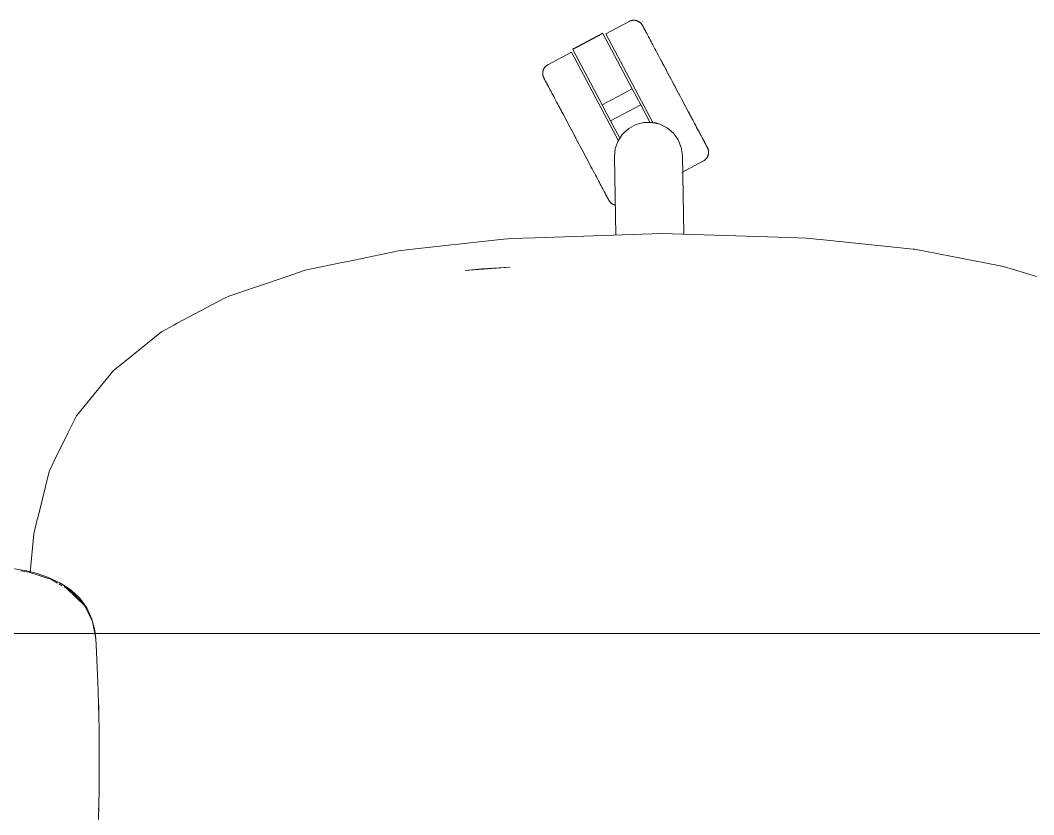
# Model space of a CAD drawing. Header units: millimetres. Extents: x 155927 to 295199, y -4084 to 97293.
# Drawn here: x 229405.4 to 229822.6, y 19718.3 to 20045.2 of the extents above; entities that cross this region are included whole.
import ezdxf

# ---------------------------------------------------------------- set-up
doc = ezdxf.new("R2010")
doc.units = ezdxf.units.MM
doc.header["$MEASUREMENT"] = 0
doc.layers.add('G-IMPT', color=8, linetype='CONTINUOUS', lineweight=9)
doc.layers.add('I-FURN', color=8, linetype='CONTINUOUS', lineweight=9)

msp = doc.modelspace()

# ---------------------------------------------------------------- linework, layer by layer
at = {"layer": 'G-IMPT'}
for p, q in [((229617.37, 19955.73), (229669.56, 19957.44)), ((229669.56, 19957.44), (229721.72, 19955.82)), ((229603.06, 19954.93), (229565.62, 19950.8)), ((229603.06, 19954.93), (229607.43, 19955.41)), ((229617.37, 19955.73), (229607.43, 19955.41)), ((229721.72, 19955.82), (229728.98, 19955.59)), ((229736.05, 19954.86), (229728.98, 19955.59)), ((229773.04, 19951.04), (229736.05, 19954.86)), ((229540.26, 19945.96), (229561.2, 19950.31)), ((229561.2, 19950.31), (229565.62, 19950.8)), ((229773.04, 19951.04), (229773.5, 19950.95)), ((229798.88, 19946.08), (229773.5, 19950.95)), ((229536.57, 19945.2), (229522.75, 19942.33)), ((229540.26, 19945.96), (229536.57, 19945.2)), ((229798.88, 19946.08), (229802.54, 19945.38)), ((229810.15, 19943.92), (229802.54, 19945.38)), ((229515.32, 19939.81), (229522.75, 19942.33)), ((229606.9, 19943.53), (229588.62, 19942.28)), ((229588.62, 19942.28), (229595.56, 19942.89)), ((229606.9, 19943.53), (229595.56, 19942.89)), ((229823.75, 19939.73), (229810.15, 19943.92)), ((229515.32, 19939.81), (229491.23, 19931.66)), ((229470.06, 19920.49), (229489.57, 19930.79)), ((229489.57, 19930.79), (229491.23, 19931.66)), ((229463.55, 19917.05), (229468.68, 19919.76)), ((229470.06, 19920.49), (229468.68, 19919.76)), ((229463.55, 19917.05), (229448.42, 19904.85)), ((229443.76, 19901.09), (229448.42, 19904.85)), ((229431.59, 19886.14), (229443.76, 19901.09)), ((229428.61, 19882.49), (229425.08, 19875.32)), ((229431.59, 19886.14), (229428.61, 19882.49)), ((229419.44, 19863.85), (229425.08, 19875.32)), ((229419.44, 19863.85), (229417.29, 19859.49)), ((229417.29, 19859.49), (229412.89, 19841.55)), ((229412.89, 19841.55), (229412.31, 19839.18)), ((229411.01, 19833.89), (229412.31, 19839.18)), ((229409.57, 19818.01), (229411.01, 19833.89)), ((229408.1, 19818.69), (229401.34, 19819.81)), ((229405.65, 19818.6), (229408.94, 19818.14)), ((229412.03, 19817.71), (229408.1, 19818.69)), ((229408.94, 19818.14), (229418.34, 19815.11)), ((229412.03, 19817.71), (229417.12, 19815.97)), ((229417.12, 19815.97), (229421.76, 19813.77)), ((229418.34, 19815.11), (229420.79, 19813.64)), ((229421.26, 19813.36), (229422.7, 19812.5)), ((229421.76, 19813.77), (229423.13, 19812.96)), ((229426.58, 19810.52), (229423.13, 19812.96)), ((229423.49, 19812.03), (229426.64, 19810.15)), ((229424.55, 19811.34), (229426.02, 19810.06)), ((229424.55, 19811.34), (229431.94, 19804.44)), ((229426.18, 19809.93), (229429.71, 19806.85)), ((229429.63, 19807.65), (229426.58, 19810.52)), ((229426.64, 19810.15), (229431.94, 19804.44)), ((229429.63, 19807.65), (229430.76, 19806.33)), ((229431.94, 19804.44), (229429.71, 19806.85)), ((229432.97, 19803.11), (229430.76, 19806.33)), ((229433.05, 19802.2), (229431.94, 19804.44)), ((229432.97, 19803.11), (229434.95, 19798.78)), ((229433.05, 19802.2), (229435.15, 19797.94)), ((229436.02, 19794.83), (229434.95, 19798.78)), ((229435.15, 19797.94), (229436.09, 19792.9)), ((229436.26, 19792.9), (229436.02, 19794.83)), ((229436.09, 19792.9), (229436.52, 19790.6)), ((229436.52, 19790.82), (229436.26, 19792.9)), ((229436.8, 19785.16), (229436.52, 19790.82)), ((229436.8, 19785.16), (229437.42, 19772.6)), ((229437.54, 19769.05), (229437.42, 19772.6)), ((229437.92, 19753.38), (229437.54, 19769.05)), ((229437.63, 19765.01), (229437.74, 19762.33)), ((229437.75, 19760.11), (229437.74, 19762.33)), ((229437.92, 19753.38), (229437.97, 19748.87)), ((229437.97, 19748.87), (229437.97, 19734.16)), ((229437.89, 19728.69), (229437.97, 19734.16)), ((229437.89, 19728.69), (229437.6, 19716.38)), ((229437.76, 19721.91), (229437.76, 19723.99)), ((229437.68, 19720.25), (229437.76, 19721.91))]:
    msp.add_line(p, q, dxfattribs=at)
at = {"layer": 'I-FURN'}
for p, q in [((229656.42, 20044.84), (229656.57, 20044.9)), ((229656.57, 20044.9), (229656.72, 20044.96)), ((229656.72, 20044.96), (229656.87, 20045)), ((229656.87, 20045), (229657.03, 20045.05)), ((229657.03, 20045.05), (229657.18, 20045.08)), ((229657.18, 20045.08), (229657.34, 20045.11)), ((229657.34, 20045.11), (229657.5, 20045.14)), ((229657.5, 20045.14), (229657.66, 20045.16)), ((229657.66, 20045.16), (229657.82, 20045.17)), ((229657.82, 20045.17), (229657.98, 20045.17)), ((229657.98, 20045.17), (229658.14, 20045.17)), ((229658.14, 20045.17), (229658.31, 20045.16)), ((229658.31, 20045.16), (229658.47, 20045.15)), ((229658.47, 20045.15), (229658.63, 20045.13)), ((229658.63, 20045.13), (229658.78, 20045.1)), ((229658.78, 20045.1), (229658.94, 20045.06)), ((229658.94, 20045.06), (229659.1, 20045.02)), ((229659.1, 20045.02), (229659.25, 20044.98)), ((229659.25, 20044.98), (229659.41, 20044.92)), ((229659.41, 20044.92), (229659.56, 20044.87)), ((229659.56, 20044.87), (229659.7, 20044.8)), ((229656.13, 20044.7), (229646.44, 20039.55)), ((229656.13, 20044.7), (229656.27, 20044.77)), ((229656.27, 20044.77), (229656.42, 20044.84)), ((229659.7, 20044.8), (229659.85, 20044.73)), ((229659.85, 20044.73), (229659.99, 20044.66)), ((229659.99, 20044.66), (229660.13, 20044.57)), ((229660.13, 20044.57), (229660.27, 20044.49)), ((229660.27, 20044.49), (229660.4, 20044.39)), ((229660.4, 20044.39), (229660.53, 20044.3)), ((229660.53, 20044.3), (229660.65, 20044.19)), ((229660.65, 20044.19), (229660.77, 20044.09)), ((229660.77, 20044.09), (229660.89, 20043.97)), ((229660.89, 20043.97), (229661, 20043.86)), ((229661, 20043.86), (229661.1, 20043.74)), ((229661.1, 20043.74), (229661.2, 20043.61)), ((229661.2, 20043.61), (229661.3, 20043.48)), ((229661.3, 20043.48), (229661.39, 20043.35)), ((229661.39, 20043.35), (229661.48, 20043.21)), ((229661.48, 20043.21), (229661.56, 20043.07)), ((229661.56, 20043.07), (229661.58, 20043.03)), ((229661.58, 20043.03), (229661.59, 20043.01)), ((229661.6, 20042.99), (229661.58, 20043.03)), ((229661.58, 20043.03), (229661.58, 20043.03)), ((229661.59, 20043.01), (229661.62, 20042.95)), ((229661.65, 20042.9), (229661.6, 20042.99)), ((229661.62, 20042.95), (229661.67, 20042.85)), ((229661.71, 20042.78), (229661.65, 20042.9)), ((229661.67, 20042.85), (229661.75, 20042.71)), ((229661.8, 20042.62), (229661.71, 20042.78)), ((229661.75, 20042.71), (229661.84, 20042.53)), ((229661.9, 20042.42), (229661.8, 20042.62)), ((229661.84, 20042.53), (229661.96, 20042.31)), ((229662.03, 20042.18), (229661.9, 20042.42)), ((229661.96, 20042.31), (229662.1, 20042.05)), ((229662.18, 20041.9), (229662.03, 20042.18)), ((229662.1, 20042.05), (229662.26, 20041.76)), ((229662.35, 20041.58), (229662.18, 20041.9)), ((229662.26, 20041.76), (229662.43, 20041.42)), ((229662.54, 20041.22), (229662.35, 20041.58)), ((229662.43, 20041.42), (229662.63, 20041.05)), ((229662.75, 20040.83), (229662.54, 20041.22)), ((229662.63, 20041.05), (229662.85, 20040.64)), ((229662.98, 20040.4), (229662.75, 20040.83)), ((229645.12, 20039.9), (229632.76, 20033.33)), ((229632.85, 20033.16), (229645.21, 20039.73)), ((229645.21, 20039.73), (229657.28, 20017.02)), ((229646.44, 20039.55), (229665.96, 20002.83)), ((229662.85, 20040.64), (229663.09, 20040.19)), ((229663.22, 20039.94), (229662.98, 20040.4)), ((229663.09, 20040.19), (229663.34, 20039.71)), ((229663.49, 20039.44), (229663.22, 20039.94)), ((229663.34, 20039.71), (229663.62, 20039.19)), ((229663.77, 20038.9), (229663.49, 20039.44)), ((229663.62, 20039.19), (229663.91, 20038.64)), ((229664.08, 20038.33), (229663.77, 20038.9)), ((229663.91, 20038.64), (229664.22, 20038.06)), ((229664.4, 20037.73), (229664.08, 20038.33)), ((229664.73, 20037.1), (229664.4, 20037.73)), ((229665.09, 20036.43), (229664.73, 20037.1)), ((229644.92, 20010.45), (229632.85, 20033.16)), ((229665.46, 20035.74), (229665.09, 20036.43)), ((229665.84, 20035.02), (229665.46, 20035.74)), ((229666.24, 20034.27), (229665.84, 20035.02)), ((229666.65, 20033.49), (229666.24, 20034.27)), ((229667.08, 20032.69), (229666.65, 20033.49)), ((229667.52, 20031.86), (229667.08, 20032.69)), ((229632.31, 20032.04), (229622.63, 20026.89)), ((229632.31, 20032.04), (229651.85, 19995.29)), ((229667.97, 20031.02), (229667.52, 20031.86)), ((229668.43, 20030.15), (229667.97, 20031.02)), ((229668.9, 20029.26), (229668.43, 20030.15)), ((229669.38, 20028.36), (229668.9, 20029.26)), ((229669.12, 20028.85), (229669.61, 20027.93)), ((229669.87, 20027.43), (229669.38, 20028.36)), ((229620.54, 20023.94), (229620.56, 20024.1)), ((229620.56, 20024.1), (229620.6, 20024.25)), ((229620.6, 20024.25), (229620.64, 20024.41)), ((229620.64, 20024.41), (229620.68, 20024.56)), ((229620.68, 20024.56), (229620.74, 20024.72)), ((229620.74, 20024.72), (229620.79, 20024.87)), ((229620.79, 20024.87), (229620.86, 20025.01)), ((229620.86, 20025.01), (229620.93, 20025.16)), ((229620.93, 20025.16), (229621.01, 20025.3)), ((229621.01, 20025.3), (229621.09, 20025.44)), ((229621.09, 20025.44), (229621.17, 20025.58)), ((229621.17, 20025.58), (229621.27, 20025.71)), ((229621.27, 20025.71), (229621.36, 20025.84)), ((229621.36, 20025.84), (229621.47, 20025.96)), ((229621.47, 20025.96), (229621.57, 20026.08)), ((229621.57, 20026.08), (229621.69, 20026.2)), ((229621.69, 20026.2), (229621.8, 20026.31)), ((229621.8, 20026.31), (229621.93, 20026.41)), ((229621.93, 20026.41), (229622.05, 20026.51)), ((229622.05, 20026.51), (229622.18, 20026.61)), ((229622.18, 20026.61), (229622.31, 20026.7)), ((229622.31, 20026.7), (229622.45, 20026.79)), ((229622.45, 20026.79), (229622.59, 20026.87)), ((229622.59, 20026.87), (229622.63, 20026.89)), ((229669.61, 20027.93), (229670.1, 20027)), ((229670.37, 20026.5), (229669.87, 20027.43)), ((229670.1, 20027), (229670.6, 20026.06)), ((229670.88, 20025.54), (229670.37, 20026.5)), ((229670.6, 20026.06), (229671.11, 20025.1)), ((229671.39, 20024.58), (229670.88, 20025.54)), ((229671.11, 20025.1), (229671.63, 20024.13)), ((229671.91, 20023.61), (229671.39, 20024.58)), ((229671.63, 20024.13), (229672.15, 20023.16)), ((229620.49, 20023.46), (229620.5, 20023.62)), ((229620.49, 20023.29), (229620.49, 20023.46)), ((229620.49, 20023.13), (229620.49, 20023.29)), ((229620.51, 20022.97), (229620.49, 20023.13)), ((229620.5, 20023.62), (229620.51, 20023.78)), ((229620.51, 20023.78), (229620.54, 20023.94)), ((229620.52, 20022.81), (229620.51, 20022.97)), ((229620.55, 20022.65), (229620.52, 20022.81)), ((229620.58, 20022.49), (229620.55, 20022.65)), ((229620.61, 20022.34), (229620.58, 20022.49)), ((229620.66, 20022.18), (229620.61, 20022.34)), ((229620.71, 20022.03), (229620.66, 20022.18)), ((229620.76, 20021.88), (229620.71, 20022.03)), ((229620.82, 20021.73), (229620.76, 20021.88)), ((229620.89, 20021.58), (229620.82, 20021.73)), ((229620.96, 20021.44), (229620.89, 20021.58)), ((229620.96, 20021.43), (229620.96, 20021.44)), ((229620.96, 20021.44), (229620.97, 20021.42)), ((229620.99, 20021.39), (229620.96, 20021.43)), ((229620.97, 20021.42), (229621, 20021.36)), ((229621.03, 20021.31), (229620.99, 20021.39)), ((229621, 20021.36), (229621.06, 20021.26)), ((229621.1, 20021.19), (229621.03, 20021.31)), ((229621.06, 20021.26), (229621.13, 20021.12)), ((229621.18, 20021.02), (229621.1, 20021.19)), ((229621.13, 20021.12), (229621.23, 20020.94)), ((229621.29, 20020.82), (229621.18, 20021.02)), ((229621.23, 20020.94), (229621.34, 20020.72)), ((229621.42, 20020.58), (229621.29, 20020.82)), ((229621.34, 20020.72), (229621.48, 20020.46)), ((229621.56, 20020.3), (229621.42, 20020.58)), ((229621.48, 20020.46), (229621.64, 20020.16)), ((229621.73, 20019.98), (229621.56, 20020.3)), ((229621.64, 20020.16), (229621.82, 20019.83)), ((229621.92, 20019.63), (229621.73, 20019.98)), ((229621.82, 20019.83), (229622.02, 20019.45)), ((229672.43, 20022.62), (229671.91, 20023.61)), ((229672.15, 20023.16), (229672.67, 20022.17)), ((229672.96, 20021.63), (229672.43, 20022.62)), ((229672.67, 20022.17), (229673.2, 20021.17)), ((229673.49, 20020.64), (229672.96, 20021.63)), ((229673.2, 20021.17), (229673.73, 20020.17)), ((229674.02, 20019.63), (229673.49, 20020.64)), ((229673.73, 20020.17), (229674.26, 20019.17)), ((229622.13, 20019.24), (229621.92, 20019.63)), ((229622.02, 20019.45), (229622.23, 20019.04)), ((229622.36, 20018.81), (229622.13, 20019.24)), ((229622.23, 20019.04), (229622.47, 20018.6)), ((229622.61, 20018.34), (229622.36, 20018.81)), ((229622.47, 20018.6), (229622.73, 20018.11)), ((229622.87, 20017.84), (229622.61, 20018.34)), ((229622.73, 20018.11), (229623, 20017.6)), ((229623.16, 20017.3), (229622.87, 20017.84)), ((229623, 20017.6), (229623.3, 20017.05)), ((229623.46, 20016.74), (229623.16, 20017.3)), ((229623.3, 20017.05), (229623.61, 20016.46)), ((229623.61, 20016.46), (229623.93, 20015.85)), ((229623.93, 20015.85), (229624.28, 20015.2)), ((229644.92, 20010.45), (229657.28, 20017.02)), ((229657.28, 20017.02), (229660.82, 20010.38)), ((229674.55, 20018.63), (229674.02, 20019.63)), ((229674.26, 20019.17), (229674.8, 20018.17)), ((229675.09, 20017.62), (229674.55, 20018.63)), ((229674.8, 20018.17), (229675.33, 20017.16)), ((229675.62, 20016.62), (229675.09, 20017.62)), ((229675.33, 20017.16), (229675.87, 20016.16)), ((229676.15, 20015.62), (229675.62, 20016.62)), ((229675.87, 20016.16), (229676.4, 20015.16)), ((229624.28, 20015.2), (229624.64, 20014.52)), ((229624.64, 20014.52), (229625.02, 20013.81)), ((229625.02, 20013.81), (229625.41, 20013.08)), ((229625.41, 20013.08), (229625.81, 20012.32)), ((229625.81, 20012.32), (229626.23, 20011.53)), ((229626.23, 20011.53), (229626.66, 20010.72)), ((229676.69, 20014.62), (229676.15, 20015.62)), ((229676.4, 20015.16), (229676.93, 20014.16)), ((229677.21, 20013.62), (229676.69, 20014.62)), ((229676.93, 20014.16), (229677.46, 20013.17)), ((229677.74, 20012.64), (229677.21, 20013.62)), ((229677.46, 20013.17), (229677.98, 20012.18)), ((229678.26, 20011.66), (229677.74, 20012.64)), ((229677.98, 20012.18), (229678.5, 20011.21)), ((229678.77, 20010.69), (229678.26, 20011.66)), ((229626.66, 20010.72), (229627.11, 20009.88)), ((229627.35, 20009.42), (229626.9, 20010.27)), ((229627.11, 20009.88), (229627.56, 20009.02)), ((229627.81, 20008.55), (229627.35, 20009.42)), ((229627.56, 20009.02), (229628.03, 20008.15)), ((229628.28, 20007.67), (229627.81, 20008.55)), ((229628.03, 20008.15), (229628.5, 20007.25)), ((229628.77, 20006.76), (229628.28, 20007.67)), ((229648.45, 20003.81), (229644.92, 20010.45)), ((229648.45, 20003.81), (229660.82, 20010.38)), ((229660.82, 20010.38), (229664.61, 20003.24)), ((229678.5, 20011.21), (229679.01, 20010.25)), ((229679.28, 20009.73), (229678.77, 20010.69)), ((229679.01, 20010.25), (229679.52, 20009.29)), ((229679.79, 20008.79), (229679.28, 20009.73)), ((229679.52, 20009.29), (229680.01, 20008.36)), ((229680.28, 20007.86), (229679.79, 20008.79)), ((229680.01, 20008.36), (229680.5, 20007.43)), ((229680.77, 20006.94), (229680.28, 20007.86)), ((229680.5, 20007.43), (229680.99, 20006.53)), ((229628.5, 20007.25), (229628.99, 20006.34)), ((229629.26, 20005.84), (229628.77, 20006.76)), ((229628.99, 20006.34), (229629.48, 20005.41)), ((229629.75, 20004.9), (229629.26, 20005.84)), ((229629.48, 20005.41), (229629.99, 20004.46)), ((229630.26, 20003.95), (229629.75, 20004.9)), ((229629.99, 20004.46), (229630.5, 20003.51)), ((229630.77, 20002.99), (229630.26, 20003.95)), ((229630.5, 20003.51), (229631.01, 20002.54)), ((229652.25, 19996.67), (229648.45, 20003.81)), ((229662.1, 20003.11), (229665.47, 20003.17)), ((229665.47, 20003.17), (229668.76, 20002.42)), ((229681.24, 20006.05), (229680.77, 20006.94)), ((229680.99, 20006.53), (229681.46, 20005.64)), ((229681.71, 20005.17), (229681.24, 20006.05)), ((229681.46, 20005.64), (229681.92, 20004.77)), ((229682.16, 20004.31), (229681.71, 20005.17)), ((229681.92, 20004.77), (229682.37, 20003.93)), ((229682.61, 20003.48), (229682.16, 20004.31)), ((229683.04, 20002.67), (229682.61, 20003.48)), ((229631.29, 20002.01), (229630.77, 20002.99)), ((229631.01, 20002.54), (229631.53, 20001.56)), ((229631.81, 20001.03), (229631.29, 20002.01)), ((229631.53, 20001.56), (229632.06, 20000.57)), ((229632.34, 20000.04), (229631.81, 20001.03)), ((229632.06, 20000.57), (229632.58, 19999.58)), ((229632.87, 19999.04), (229632.34, 20000.04)), ((229632.58, 19999.58), (229633.12, 19998.58)), ((229633.4, 19998.04), (229632.87, 19999.04)), ((229653.39, 19998.35), (229655.88, 20000.63)), ((229655.88, 20000.63), (229658.84, 20002.25)), ((229658.84, 20002.25), (229662.1, 20003.11)), ((229668.76, 20002.42), (229671.77, 20000.9)), ((229671.77, 20000.9), (229674.34, 19998.71)), ((229683.46, 20001.88), (229683.04, 20002.67)), ((229683.86, 20001.12), (229683.46, 20001.88)), ((229684.25, 20000.38), (229683.86, 20001.12)), ((229684.63, 19999.68), (229684.25, 20000.38)), ((229684.99, 19999), (229684.63, 19999.68)), ((229685.34, 19998.35), (229684.99, 19999)), ((229633.12, 19998.58), (229633.65, 19997.58)), ((229633.94, 19997.03), (229633.4, 19998.04)), ((229633.65, 19997.58), (229634.18, 19996.57)), ((229634.47, 19996.03), (229633.94, 19997.03)), ((229634.18, 19996.57), (229634.72, 19995.57)), ((229635.01, 19995.02), (229634.47, 19996.03)), ((229634.72, 19995.57), (229635.25, 19994.56)), ((229635.54, 19994.02), (229635.01, 19995.02)), ((229650.38, 19992.36), (229651.53, 19995.54)), ((229651.53, 19995.54), (229653.39, 19998.35)), ((229674.34, 19998.71), (229676.3, 19995.97)), ((229676.3, 19995.97), (229677.55, 19992.84)), ((229685.66, 19997.73), (229685.34, 19998.35)), ((229685.97, 19997.15), (229685.66, 19997.73)), ((229685.81, 19997.46), (229686.11, 19996.89)), ((229686.27, 19996.6), (229685.97, 19997.15)), ((229686.11, 19996.89), (229686.4, 19996.36)), ((229686.54, 19996.08), (229686.27, 19996.6)), ((229686.4, 19996.36), (229686.66, 19995.85)), ((229686.8, 19995.6), (229686.54, 19996.08)), ((229686.66, 19995.85), (229686.91, 19995.39)), ((229687.04, 19995.15), (229686.8, 19995.6)), ((229686.91, 19995.39), (229687.14, 19994.96)), ((229687.25, 19994.74), (229687.04, 19995.15)), ((229687.14, 19994.96), (229687.35, 19994.57)), ((229635.25, 19994.56), (229635.78, 19993.56)), ((229636.07, 19993.02), (229635.54, 19994.02)), ((229635.78, 19993.56), (229636.31, 19992.56)), ((229636.6, 19992.03), (229636.07, 19993.02)), ((229636.31, 19992.56), (229636.84, 19991.57)), ((229637.12, 19991.04), (229636.6, 19992.03)), ((229636.84, 19991.57), (229637.36, 19990.59)), ((229637.64, 19990.06), (229637.12, 19991.04)), ((229650.04, 19989.01), (229650.38, 19992.36)), ((229677.55, 19992.84), (229678.02, 19989.5)), ((229687.45, 19994.37), (229687.25, 19994.74)), ((229687.35, 19994.57), (229687.54, 19994.21)), ((229687.63, 19994.03), (229687.45, 19994.37)), ((229687.54, 19994.21), (229687.71, 19993.89)), ((229687.79, 19993.74), (229687.63, 19994.03)), ((229687.71, 19993.89), (229687.85, 19993.61)), ((229687.93, 19993.48), (229687.79, 19993.74)), ((229687.85, 19993.61), (229687.98, 19993.37)), ((229688.04, 19993.26), (229687.93, 19993.48)), ((229687.98, 19993.37), (229688.09, 19993.17)), ((229688.14, 19993.08), (229688.04, 19993.26)), ((229688.09, 19993.17), (229688.17, 19993.01)), ((229688.21, 19992.94), (229688.14, 19993.08)), ((229688.17, 19993.01), (229688.24, 19992.89)), ((229688.27, 19992.84), (229688.21, 19992.94)), ((229688.24, 19992.89), (229688.28, 19992.81)), ((229688.3, 19992.78), (229688.27, 19992.84)), ((229688.28, 19992.81), (229688.31, 19992.76)), ((229688.31, 19992.76), (229688.3, 19992.78)), ((229688.31, 19992.76), (229688.38, 19992.61)), ((229688.31, 19992.76), (229688.31, 19992.76)), ((229688.38, 19992.61), (229688.45, 19992.47)), ((229688.45, 19992.47), (229688.51, 19992.32)), ((229688.51, 19992.32), (229688.56, 19992.17)), ((229688.56, 19992.17), (229688.61, 19992.01)), ((229688.61, 19992.01), (229688.66, 19991.86)), ((229688.66, 19991.86), (229688.69, 19991.7)), ((229688.69, 19991.7), (229688.72, 19991.54)), ((229688.72, 19991.54), (229688.75, 19991.38)), ((229688.75, 19991.38), (229688.76, 19991.22)), ((229688.76, 19991.22), (229688.78, 19991.06)), ((229688.78, 19990.74), (229688.77, 19990.58)), ((229688.78, 19991.06), (229688.78, 19990.9)), ((229688.78, 19990.9), (229688.78, 19990.74)), ((229637.36, 19990.59), (229637.88, 19989.61)), ((229638.16, 19989.09), (229637.64, 19990.06)), ((229637.88, 19989.61), (229638.39, 19988.65)), ((229638.67, 19988.14), (229638.16, 19989.09)), ((229638.39, 19988.65), (229638.9, 19987.7)), ((229639.17, 19987.19), (229638.67, 19988.14)), ((229638.9, 19987.7), (229639.4, 19986.76)), ((229639.66, 19986.26), (229639.17, 19987.19)), ((229639.4, 19986.76), (229639.89, 19985.84)), ((229650.6, 19956.82), (229650.04, 19989.01)), ((229677.8, 19982.61), (229686.64, 19987.31)), ((229678.02, 19989.5), (229678.58, 19957.16)), ((229686.68, 19987.33), (229686.64, 19987.31)), ((229686.82, 19987.41), (229686.68, 19987.33)), ((229686.96, 19987.49), (229686.82, 19987.41)), ((229687.09, 19987.58), (229686.96, 19987.49)), ((229687.22, 19987.68), (229687.09, 19987.58)), ((229687.34, 19987.78), (229687.22, 19987.68)), ((229687.47, 19987.89), (229687.34, 19987.78)), ((229687.58, 19988), (229687.47, 19987.89)), ((229687.7, 19988.12), (229687.58, 19988)), ((229687.8, 19988.24), (229687.7, 19988.12)), ((229687.91, 19988.36), (229687.8, 19988.24)), ((229688, 19988.49), (229687.91, 19988.36)), ((229688.1, 19988.62), (229688, 19988.49)), ((229688.18, 19988.76), (229688.1, 19988.62)), ((229688.26, 19988.89), (229688.18, 19988.76)), ((229688.34, 19989.04), (229688.26, 19988.89)), ((229688.41, 19989.18), (229688.34, 19989.04)), ((229688.48, 19989.33), (229688.41, 19989.18)), ((229688.53, 19989.48), (229688.48, 19989.33)), ((229688.59, 19989.63), (229688.53, 19989.48)), ((229688.63, 19989.79), (229688.59, 19989.63)), ((229688.67, 19989.94), (229688.63, 19989.79)), ((229688.71, 19990.1), (229688.67, 19989.94)), ((229688.73, 19990.26), (229688.71, 19990.1)), ((229688.76, 19990.42), (229688.73, 19990.26)), ((229688.77, 19990.58), (229688.76, 19990.42)), ((229640.15, 19985.35), (229639.66, 19986.26)), ((229639.89, 19985.84), (229640.37, 19984.93)), ((229640.37, 19984.93), (229640.84, 19984.05)), ((229640.84, 19984.05), (229641.3, 19983.18)), ((229641.3, 19983.18), (229641.75, 19982.33)), ((229641.75, 19982.33), (229642.19, 19981.51)), ((229642.19, 19981.51), (229642.62, 19980.71)), ((229642.62, 19980.71), (229643.03, 19979.93)), ((229643.03, 19979.93), (229643.43, 19979.18)), ((229643.43, 19979.18), (229643.81, 19978.46)), ((229643.81, 19978.46), (229644.18, 19977.76)), ((229644.18, 19977.76), (229644.54, 19977.1)), ((229644.54, 19977.1), (229644.87, 19976.47)), ((229644.87, 19976.47), (229645.19, 19975.86)), ((229645.36, 19975.55), (229645.05, 19976.14)), ((229645.19, 19975.86), (229645.5, 19975.3)), ((229645.65, 19975), (229645.36, 19975.55)), ((229645.5, 19975.3), (229645.78, 19974.76)), ((229645.93, 19974.49), (229645.65, 19975)), ((229645.78, 19974.76), (229646.05, 19974.26)), ((229646.18, 19974), (229645.93, 19974.49)), ((229646.05, 19974.26), (229646.29, 19973.79)), ((229646.42, 19973.56), (229646.18, 19974)), ((229646.29, 19973.79), (229646.52, 19973.36)), ((229646.64, 19973.15), (229646.42, 19973.56)), ((229646.52, 19973.36), (229646.73, 19972.97)), ((229646.84, 19972.77), (229646.64, 19973.15)), ((229646.73, 19972.97), (229646.92, 19972.62)), ((229647.01, 19972.44), (229646.84, 19972.77)), ((229646.92, 19972.62), (229647.09, 19972.3)), ((229647.17, 19972.14), (229647.01, 19972.44)), ((229647.09, 19972.3), (229647.24, 19972.02)), ((229647.31, 19971.88), (229647.17, 19972.14)), ((229647.24, 19972.02), (229647.37, 19971.78)), ((229647.43, 19971.66), (229647.31, 19971.88)), ((229647.37, 19971.78), (229647.47, 19971.58)), ((229647.52, 19971.48), (229647.43, 19971.66)), ((229647.47, 19971.58), (229647.56, 19971.41)), ((229647.6, 19971.34), (229647.52, 19971.48)), ((229647.56, 19971.41), (229647.62, 19971.29)), ((229647.65, 19971.24), (229647.6, 19971.34)), ((229647.62, 19971.29), (229647.67, 19971.21)), ((229647.68, 19971.18), (229647.65, 19971.24)), ((229647.67, 19971.21), (229647.69, 19971.17)), ((229647.69, 19971.16), (229647.68, 19971.18)), ((229647.69, 19971.17), (229647.69, 19971.16)), ((229647.71, 19971.12), (229647.69, 19971.16)), ((229647.79, 19970.98), (229647.71, 19971.12)), ((229647.88, 19970.85), (229647.79, 19970.98)), ((229647.97, 19970.71), (229647.88, 19970.85)), ((229648.07, 19970.59), (229647.97, 19970.71)), ((229648.17, 19970.46), (229648.07, 19970.59)), ((229648.27, 19970.34), (229648.17, 19970.46)), ((229648.38, 19970.22), (229648.27, 19970.34)), ((229648.5, 19970.11), (229648.38, 19970.22)), ((229648.62, 19970), (229648.5, 19970.11)), ((229648.74, 19969.9), (229648.62, 19970)), ((229648.87, 19969.8), (229648.74, 19969.9)), ((229649, 19969.71), (229648.87, 19969.8)), ((229649.14, 19969.62), (229649, 19969.71)), ((229649.28, 19969.54), (229649.14, 19969.62)), ((229649.42, 19969.46), (229649.28, 19969.54)), ((229649.57, 19969.39), (229649.42, 19969.46)), ((229649.71, 19969.33), (229649.57, 19969.39)), ((229649.86, 19969.27), (229649.71, 19969.33)), ((229650.02, 19969.22), (229649.86, 19969.27)), ((229650.17, 19969.17), (229650.02, 19969.22)), ((229650.33, 19969.13), (229650.17, 19969.17)), ((229113.98, 19792.9), (230713.98, 19792.9)), ((230713.98, 19792.9), (229113.98, 19792.9))]:
    msp.add_line(p, q, dxfattribs=at)
msp.add_arc((229664.02, 19989.44), 13.81, 72.664, 77.6527, dxfattribs=at)
msp.add_open_spline([(229666.39, 20003.05), (229666.82, 20002.97), (229667.24, 20002.87), (229667.66, 20002.76)], degree=3, dxfattribs=at)

doc.saveas('drawing.dxf')
